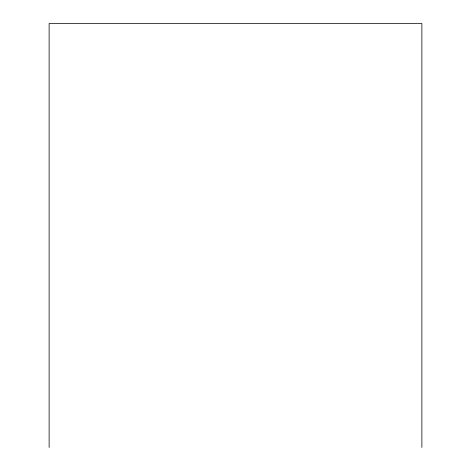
<?xml version="1.0" encoding="UTF-8"?>
<svg xmlns="http://www.w3.org/2000/svg" width="471" height="471" viewBox="0 0 471 471"><rect width="100%" height="100%" fill="white"/><g stroke="black" fill="none" stroke-linecap="round" stroke-linejoin="round"><path stroke-width="0.71" d="M421.875 447.45L421.875 23.55L49.125 23.55L49.125 447.45"/></g></svg>
